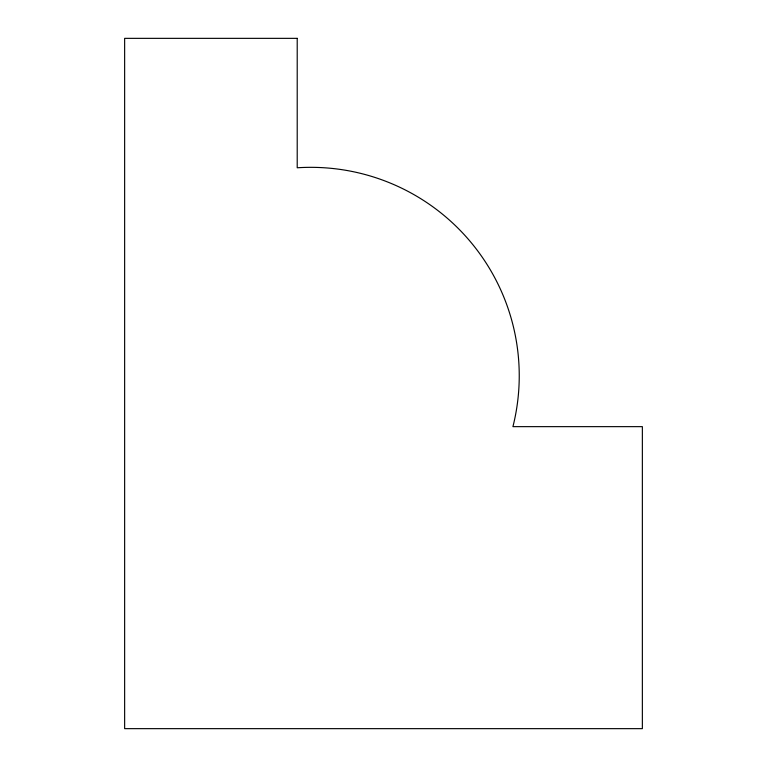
<?xml version="1.0" encoding="UTF-8"?>
<svg xmlns="http://www.w3.org/2000/svg" width="767" height="767" viewBox="0 0 767 767"><rect width="100%" height="100%" fill="white"/><g stroke="black" fill="none" stroke-linecap="round" stroke-linejoin="round"><path stroke-width="1.15" d="M297.212 38.35L124.638 38.35L124.638 728.65L642.362 728.65L642.362 426.644L512.931 426.644A208.413 208.413 0 0 0 297.212 167.781L297.212 38.35"/></g></svg>
